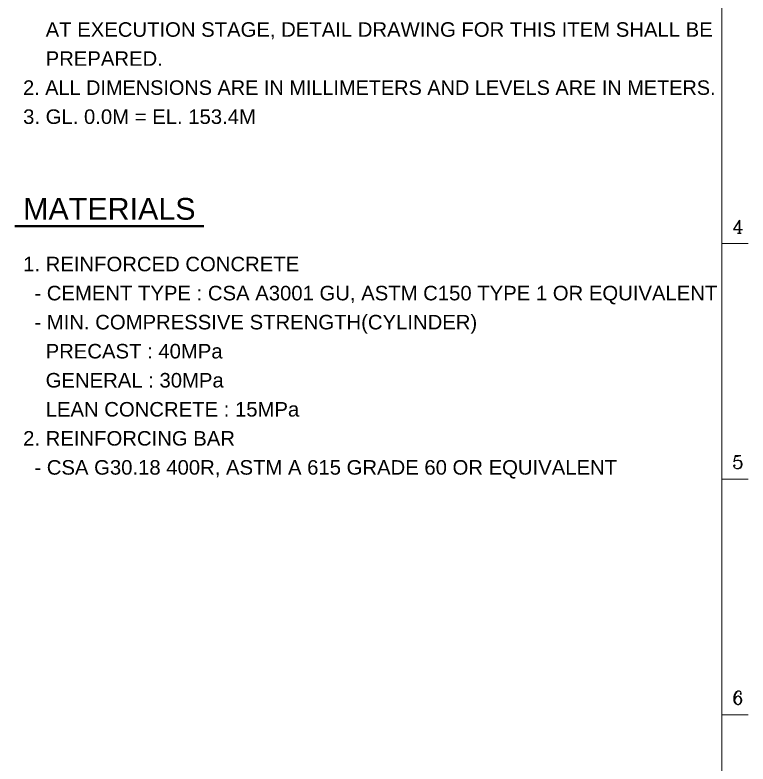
# Model space of a CAD drawing. Header units: millimetres. Extents: x 63700 to 182600, y -289551 to -205451.
# Drawn here: x 112168 to 122267, y -268526 to -258212 of the extents above; entities that cross this region are included whole.
import ezdxf
from ezdxf.enums import TextEntityAlignment as Align

# ---------------------------------------------------------------- set-up
doc = ezdxf.new("R2010")
doc.units = ezdxf.units.MM
doc.header["$LTSCALE"] = 50
for name, color, linetype in [('1', 7, 'Continuous'), ('C_BLOCK', 7, 'Continuous'), ('C_TEXT_01', 2, 'Continuous')]:
    doc.layers.add(name, color=color, linetype=linetype)
doc.layers.add('TAN-TIT', color=30, linetype='Continuous', lineweight=0)
doc.styles.add('Arial', font='arial.ttf')
doc.styles.add('COM', font='COMPLEX', dxfattribs={"height": 5})

# ---------------------------------------------------------------- blocks, each defined once
blk = doc.blocks.new('BORDER')
at = {"layer": 'TAN-TIT'}
for p, q in [((232823, 3520), (232823, 164680)), ((232823, 112766), (234266, 112766)), ((232823, 99787), (234266, 99787)), ((232823, 86808), (234266, 86808))]:
    blk.add_line(p, q, dxfattribs=at)
at = {"layer": 'TAN-TIT', "style": 'COM'}
for s, p in [('4', (233400, 113342)), ('5', (233400, 100364)), ('6', (233400, 87385))]:
    blk.add_text(s, height=721, dxfattribs=at).set_placement(p)

msp = doc.modelspace()

# ---------------------------------------------------------------- linework, layer by layer
at = {"layer": 'C_BLOCK', "color": 1, "linetype": 'Continuous', "lineweight": 40}
msp.add_line((112168.4, -261121.2), (114768.4, -261121.2), dxfattribs=at)

# ---------------------------------------------------------------- block references
at = {"layer": '1', "xscale": 0.25, "yscale": 0.25, "zscale": 0.25}
msp.add_blockref('BORDER', (63700.3, -289550.7), dxfattribs=at)

# ---------------------------------------------------------------- texts
at = {"layer": 'C_BLOCK', "color": 3, "ltscale": 10, "style": 'Arial'}
msp.add_text('MATERIALS', height=300, dxfattribs=at).set_placement((113468.4, -261121.2), align=Align.BOTTOM_CENTER)
at = {"layer": 'C_TEXT_01', "style": 'Arial'}
for s, p in [('    AT EXECUTION STAGE, DETAIL DRAWING FOR THIS ITEM SHALL BE', (112280.7, -258411.8)), ('    PREPARED.', (112280.7, -258811.8)), ('3. GL. 0.0M = EL. 153.4M', (112280.7, -259611.8)), ('1. REINFORCED CONCRETE', (112280.7, -261641.2)), ('  - CEMENT TYPE : CSA A3001 GU, ASTM C150 TYPE 1 OR EQUIVALENT', (112280.7, -262041.2)), ('  - MIN. COMPRESSIVE STRENGTH(CYLINDER)', (112280.7, -262441.2)), ('    PRECAST : 40MPa', (112280.7, -262841.2)), ('    GENERAL : 30MPa', (112280.7, -263241.2)), ('    LEAN CONCRETE : 15MPa', (112280.7, -263641.2)), ('2. REINFORCING BAR', (112280.7, -264041.2)), ('  - CSA G30.18 400R, ASTM A 615 GRADE 60 OR EQUIVALENT', (112280.7, -264441.2))]:
    msp.add_text(s, height=200, dxfattribs=at).set_placement(p, align=Align.MIDDLE_LEFT)
at = {"layer": 'C_TEXT_01', "style": 'Arial', "width": 0.98}
msp.add_text('2. ALL DIMENSIONS ARE IN MILLIMETERS AND LEVELS ARE IN METERS.', height=200, dxfattribs=at).set_placement((112280.7, -259211.8), align=Align.MIDDLE_LEFT)

doc.saveas('drawing.dxf')
